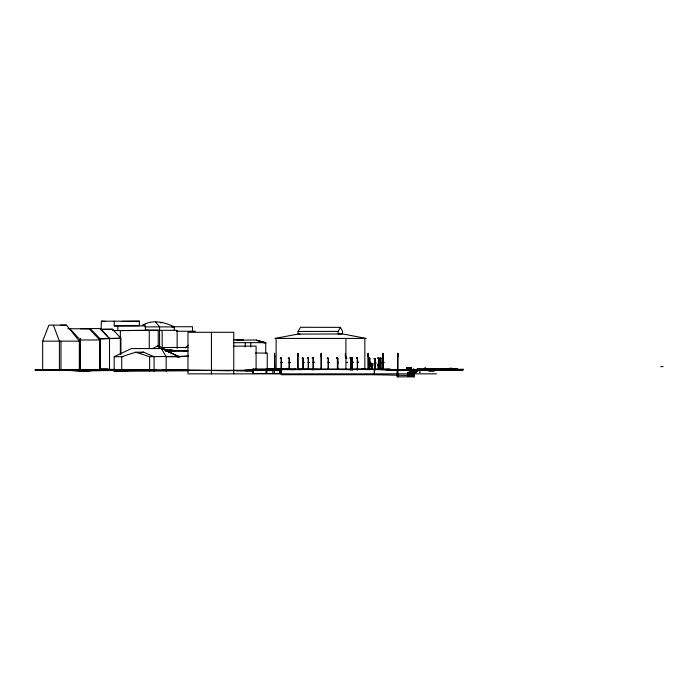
<?xml version="1.0" encoding="UTF-8"?>
<svg xmlns="http://www.w3.org/2000/svg" width="698" height="698" viewBox="0 0 698 698"><rect width="100%" height="100%" fill="white"/><g stroke="black" fill="none" stroke-linecap="round" stroke-linejoin="round"><path stroke-width="1.05" d="M66.528 325.155L48.895 325.155L42.674 341.156L42.674 370.394L79.336 370.394L79.336 341.148L66.528 325.155L60.421 325.155M80.453 370.062L80.479 338.931M192.491 331.236L192.491 326.734L172.118 326.734M266.523 370.237L253.487 369.608L265.79 369.722M378.098 357.865C377.679 358.109 378.403 357.812 378.325 358.109M378.613 364.339L378.473 365.743L378.918 364.347L378.979 365.752L378.491 357.952L378.482 369.155L378.133 364.339L378.133 365.743L379.023 365.752L379.023 364.347L377.845 364.714M378.491 364.339L378.508 365.743L378.552 357.952L378.429 369.155L378.552 357.952L378.604 369.155L378.621 357.952L378.648 369.155L378.7 357.952L378.761 369.155L378.796 364.347M378.691 357.952L378.744 369.155L378.761 364.531C376.929 364.234 379.066 365.106 377.845 365.115M407.658 375.489L407.658 376.231L412.727 376.231L412.675 373.238L407.658 373.238L408.452 372.671L407.658 373.238L407.658 375.489L412.727 375.489M408.443 374.739L408.443 373.988M408.731 374.739L408.731 373.988M409.517 375.489L409.517 374.739M410.817 373.988L410.817 373.238M411.096 375.489L411.096 374.739M411.89 376.231L411.89 375.489M411.89 374.739L411.89 373.988M412.396 373.238L412.396 375.489L412.579 374.739M412.727 373.238L412.727 373.962L407.658 373.988M417.561 370.446L417.544 368.893M417.91 370.394L418.87 370.184L417.91 370.298M424.018 369.521L427.438 369.085M274.602 353.842L274.602 353.86M298.011 353.677L297.671 353.903M321.473 353.93L321.124 354.139M368.003 353.93L368.413 353.598M383.202 353.738L383.158 354.13M378.735 369.155L378.752 364.531L378.7 369.155M297.741 369.512L297.845 353.275L298.072 369.512M321.028 369.547L321.228 353.301M368.073 369.539L368.178 353.301L368.404 369.539M378.447 369.155L378.429 364.531M382.888 369.539L382.993 353.301L383.219 369.539M397.581 370.621L397.694 353.301M59.906 370.08L173.523 370.149M117.831 330.582L117.883 325.87M378.159 365.743L378.15 364.339L378.342 365.743M406.611 369.626L406.559 367.898L411.41 367.898L411.366 369.626M378.543 364.347L378.621 365.743M371.851 369.251L371.711 363.466L371.833 369.251M378.935 365.752L378.918 364.347M101.062 329.7L101.393 321.193L139.382 321.193L139.382 325.748L114.202 325.87L114.202 321.193M397.939 354.095L397.869 353.528L397.555 353.869M345.545 353.633L345.318 354.043M50.893 370.027L61.703 370.097M378.552 362.279L379.703 362.445L378.726 362.419M63.117 370.115L68.343 370.455M42.622 370.115L34.9 370.045L40.754 369.94M372.688 363.466L372.54 365.892L372.54 363.466L370.603 365.892L372.688 365.892L372.688 363.466L370.603 363.466L370.603 365.892M377.845 365.115L378.229 364.469M377.836 365.054L378.054 365.002M377.854 365.342L378.325 365.455L377.845 365.516M253.269 370.263L95.539 370.525L188.032 370.394M410.38 372.575L410.45 371.868M411.227 371.79L411.296 371.092M412.919 370.21L411.899 370.28C411.872 372.191 411.899 369.434 413.146 370.219M412.274 372.575L412.344 371.868M413.129 371.79L413.199 371.092M413.975 371.013L414.045 370.315M414.167 372.575L414.237 371.868M415.092 371.092L415.022 371.79L415.764 371.79L415.834 371.092M419.926 371.868L419.856 372.575L419.943 371.842M410.066 372.575L410.136 371.868L416.802 371.301M410.939 371.79L411.009 371.092M414.874 372.575L414.952 371.868M416.994 370.394L415.956 370.28L415.868 371.013L417.753 370.219L417.762 370.943L411.026 371.057M413.242 370.446L413.766 368.937M414.219 370.184L413.286 370.219M415.179 370.219L418.852 370.359M418.844 370.446L419.018 368.919M379.66 362.445L378.866 362.245L379.45 362.445M413.975 370.359L413.041 370.219M416.645 371.013L412.082 371.013L412.169 370.28M274.602 356.914L274.864 356.617M398.174 356.783L397.773 356.94M378.316 364.661L377.845 364.6M377.679 357.83L377.513 358.109M280.805 358.196L281.381 358.135L281.338 370.263M288.972 358.161L288.37 358.048L289.391 358.187L289.347 369.303M302.819 358.126L303.237 358.205M308.08 358.083L307.452 357.978L307.931 358.17M337.396 358.318L336.959 358.03M346.086 357.969L346.793 358.083M356.966 357.882L356.521 357.681L357.542 357.821L357.498 369.949M374.791 358.589L374.189 358.475L375.21 358.615L375.175 369.731M380.593 358.266L379.991 358.074L380.584 358.179M409.045 372.339L408.627 372.505L415.921 372.514L415.912 372.069M274.576 354.828L274.174 354.671M320.81 354.776L321.185 354.767M397.511 354.863L397.747 354.863M345.519 354.854L345.126 354.697M297.828 354.741L297.688 354.872M382.67 354.82L383.045 354.863M379.023 362.341L379.293 362.445M274.515 356.146L274.794 355.919M297.732 356.154L298.002 355.928M321.01 356.111L321.35 355.683M274.637 355.692L274.401 356.076M345.257 355.997L345.772 356.067L345.344 355.797M345.693 355.675L345.344 356.102M368.055 356.111L368.178 355.587L368.483 356.006M367.968 356.006L368.396 355.675M383.211 356.181L383.001 355.928M397.912 356.181L397.808 355.587L397.572 356.111M397.703 355.928L397.511 355.945M383.071 356.844L383.472 356.783M297.749 353.572L297.828 354.104M300 334.089L298.02 334.089L338.164 333.976L338.164 331.376L340.38 327.371L300.541 327.275L298.02 331.489L298.02 334.089L274.864 338.434M367.863 354.837L368.23 354.863M142.54 325.661L143.282 324.762C153.028 319.387 164.859 322.223 174.299 326.891L172.118 326.961M345.545 356.835L345.929 356.791M321.446 356.948L321.211 356.844M185.354 347.892L188.486 345.222M352.647 362.227L353.214 362.157L352.158 362.428M289.67 362.585L290.15 362.393L289.103 362.524M303.517 362.463L303.996 362.271L302.949 362.402M313.638 362.21L314.109 362.018L313.481 362.122M328.845 362.463L328.706 362.628M346.505 362.41L347.543 362.271L347.072 362.471M351.757 362.149L351.286 362.341M375.323 363.108L375.969 362.82L374.922 362.951M294.888 369.163L295.394 368.727M152.373 348.686L158.149 345.754L169.186 351.225M188.608 370.786L114.175 371.31L114.175 356.704L131.416 348.581L161.334 348.529L179.177 356.853L188.539 356.015M281.486 362.428L282.132 362.341L281.547 362.602M308.211 362.445L308.926 362.341M338.399 362.367L337.797 362.567L338.216 362.384M357.646 362.114L358.301 362.018L357.716 362.279M369.94 362.341L370.586 362.236L370.001 362.506M381.195 362.48L381.762 362.41L380.724 362.541M383.185 362.445L383.891 362.358M160.566 322.921L162.442 322.284M154.092 371.31L154.092 356.704L143.579 352.141L135.709 352.22L121.731 356.704L121.731 371.31M361.494 368.989L364.12 368.727M378.054 365.394L378.054 364.897M169.448 350.291L171.516 349.715L174.901 351.356M338.347 362.402L337.998 362.454M140.507 352.952L143.579 352.141M308.944 362.375L308.612 362.41M328.863 362.498L328.139 362.707M185.703 351.434L187.762 351.146M61.703 370.324L87.023 370.961L114.585 370.245M165.627 351.382L187.718 350.885L170.338 350.588M383.734 362.358L383.289 362.463M183.522 351.469L187.727 351.059M56.782 370.158L156.692 370.158M279.287 369.757L282.446 369.504M122.028 321.429L139.382 321.193M351.748 362.14L351.111 362.245M385.174 369.617L389.056 369.364L381.248 369.6M312.817 369.504L318.148 369.469M409.124 372.706L408.025 372.715L408.025 373.238L408.81 373.186M414.062 370.28L415.04 370.219M411.314 371.057L412.221 371.004L412.23 371.729M413.207 371.057L414.115 371.004L414.123 371.729M415.109 371.057L417.762 370.943M410.468 371.842L411.375 371.781L411.384 372.514M412.361 371.842L413.268 371.781L413.277 372.514M414.254 371.842L416.802 371.729M410.703 372.671L409.927 373.238L410.712 373.186M413.242 372.732L412.597 372.845L414.385 372.558M412.082 371.013L413.155 370.943M410.154 371.842L411.96 371.729L411.951 371.004M412.762 372.331L408.618 372.261L412.98 372.496M415.921 372.514L412.422 372.715L412.431 373.238L413.242 373.186L413.268 371.781M415.101 372.558L412.597 372.845M348.189 369.617L350.213 369.504M281.346 369.521L273.965 369.905L273.965 370.551M280.962 358.109L280.387 357.995L280.98 358.1M107.946 368.902L100.721 369.19M337.396 358.126L336.645 358.039L337.37 358.126L337.422 369.294M346.374 358.048L346.06 358.013M382.059 358.004L382.74 358.292L382.277 358.074M660.674 366.686L663.1 366.563M310.915 369.6L312.896 369.504M424.384 369.233L432.463 369.05M456.187 369.425L463.568 369.39L456.187 369.425L456.187 370.097L462.8 370.097L462.8 369.425M419.585 369.242L424.018 369.085M279.348 370.053L280.448 370.01M422.081 369.329L418.224 369.469M417.072 370.219L418.006 370.184L417.081 370.394M421.304 370.289L417.456 370.429M115.214 369.512L68.142 370.359L87.826 370.961L87.023 370.961M271.374 369.443L264.568 369.678L266.601 369.818M418.53 369.451L429.488 369.041L429.488 369.704M429.314 369.033L428.092 369.067M188.198 370.402L68.142 370.359L69.905 370.411M135.709 352.22L149.651 356.704L188.608 356.181M114.175 371.31L127.978 370.987M404.971 369.661L396.342 369.835M408.217 369.582L413.949 369.53L408.382 369.591M78.953 369.678L82.722 369.591M431.949 369.146L433.859 369.12L433.877 368.535M434.854 369.076L439.321 369.006M439.958 368.972L456.318 368.867L422.709 369.425M452.653 368.71L457.26 368.631L457.26 369.888L451.144 370.001M454.354 368.692L451.144 368.745M455.393 368.649L457.26 368.631M435.796 369.076L430.98 369.163M439.958 370.228L446.868 370.097M441.694 370.21L436.791 370.298M444.574 370.132L449.093 370.053M433.886 370.359L437.733 370.298M455.113 369.94L455.724 369.923M80.479 328.514L99.91 328.566L109.507 338.617L109.507 369.53L99.264 368.998M346.356 369.574L360.22 369.355M431.922 369.163L429.375 369.198M440.342 368.928L447.401 368.814M447.61 368.823L452.086 368.745M448.352 368.814L449.093 368.797M436.791 369.041L440.9 368.972M447.401 370.071L453.604 369.966M456.003 369.896L457.26 369.888M101.393 329.465L112.614 329.255L120.92 338.338L120.92 354.471M400.416 370.664L400.416 369.731L402.807 369.687M430.954 369.181L427.481 369.233L428.424 369.233M429.061 370.481L427.481 370.49L428.424 370.49M365.508 369.582L371.275 369.504M404.57 369.739L400.416 369.731L404.666 369.661M428.834 371.257L434.139 371.257L434.296 369.382L418.73 369.46M416.34 370.429L434.296 370.341L416.619 370.411M275.483 369.146L266.837 369.146L296.022 369.338M251.891 370.743L162.154 370.132M446.79 368.867L446.005 368.876M410.773 369.512L394.736 369.8L395.661 369.835M272.77 369.111L266.619 369.19L277.141 369.137L266.592 369.242L285.613 369.6M279.75 370.132L281.407 370.115M364.094 369.355L367.706 369.565M413.155 369.53L409.97 369.574L410.023 368.012M43.843 370.402L54.505 370.298M276.958 369.12L266.584 369.198L277.185 369.111M437.192 370.106L435.805 370.115M129.872 330.503L127.786 330.52L129.095 330.503M271.915 369.12L273.206 369.137L266.68 369.12M279.418 370.062L281.591 370.045M407.85 369.547L413.696 369.486M392.241 370.298L389.72 370.141L409.447 369.827L397.581 370.053M112.587 330.616L145.472 330.372L145.472 325.87L114.202 325.87M342.029 369.574L351.844 369.504M279.566 370.115L281.215 370.097M421.121 369.443L419.524 369.451L434.296 369.408M389.72 370.141L393.663 370.115M266.863 369.225L285.081 369.129M175.765 370.132L188.233 370.027L171.106 370.149L179.002 370.193M252.58 370.647L245.129 370.603L251.603 370.254M144.826 330.407L158.219 330.355L158.219 346.33M298.02 331.489L338.164 331.376M101.035 369.434L114.987 369.373M252.31 370.725L236.299 370.725M444.827 370.123L437.341 370.132L462.8 370.158L459.773 370.158M435.063 370.115L435.535 370.115M235.985 340.249L255.861 339.987L265.746 342.674L265.746 353.502M161.159 347.517L187.875 347.464M429.898 369.643L434.165 369.635M401.149 369.879L395.059 369.896L404.36 369.94M144.748 326.891L174.299 326.891M69.791 328.758L89.161 328.749L99.797 339.987L99.797 370.394L80.34 370.394L80.34 339.987L69.791 328.758L67.837 328.741M112.614 329.255L101.219 329.255L109.507 338.617M176.437 331.236L195.423 331.236M80.34 339.987L99.797 339.987M42.674 341.156L79.336 341.148M233.472 342.674L265.746 342.674L256.236 340.205L265.746 343.451M233.69 346.138L256.087 346.138L256.087 369.696M171.516 349.715L165.993 349.724L169.387 351.356M168.689 352.586L170.949 352.586M255.52 353.066L267.255 353.066L267.255 369.696M114.175 356.704L123.511 356.704M177.004 356.853L179.177 356.853L167.66 351.138M312.146 357.978L313.35 357.952M352.446 357.952L351.408 357.812L351.984 358.083M356.346 357.978L357.542 357.961M308.499 358.109L308.036 358.24M349.803 358.109L350.998 358.083M351.234 358.118L352.446 358.091M368.631 358.205L369.827 358.187M383.132 358.161L382.53 358.109M280.177 358.301L281.381 358.275M288.187 358.353L289.391 358.327M302.033 358.231L302.662 358.126M307.303 358.275L308.499 358.249M336.471 358.344L337.788 358.292M345.589 358.24L346.793 358.214M381.012 358.353L379.808 358.379M381.876 358.31L383.132 358.301M327.222 358.397L328.426 358.371M374.015 358.781L375.21 358.755M313.062 362.149L313.524 362.279M350.71 362.279L351.173 362.288L350.71 362.41M357.254 362.149L357.716 362.157M313.062 362.288L314.257 362.314M357.254 362.288L358.458 362.314M369.539 362.375L370.001 362.384M281.093 362.471L281.547 362.48M302.949 362.541L304.145 362.567M328.139 362.567L328.549 362.62M337.378 362.506L337.963 362.611M346.505 362.55L347.7 362.576M351.068 362.437L351.905 362.437M352.534 362.454L353.371 362.454M369.539 362.515L370.743 362.541M382.792 362.48L383.307 362.62M281.093 362.611L282.289 362.637M289.103 362.663L290.298 362.681M308.211 362.585L309.415 362.602M337.378 362.646L338.704 362.646M380.724 362.681L381.919 362.707M382.792 362.62L384.04 362.655M328.496 362.724L329.334 362.724M374.922 363.091L376.126 363.108M411.576 367.637L411.488 368.614M406.559 367.994L411.41 367.986M406.698 368.239L411.27 368.239M406.698 368.544L411.27 368.544M425.161 368.588L425.099 367.593L425.195 368.588M406.698 368.701L411.27 368.71M406.698 368.858L411.27 368.867M390.304 368.989L252.597 368.989L252.597 373.482L281.765 373.482M406.698 369.024L411.27 369.024M413.792 369.094L413.678 369.748M267.203 369.198L273.206 369.163M406.698 369.181L411.27 369.172M266.968 369.251L276.713 369.251L269.664 369.198M297.627 369.338L319.283 369.338M406.698 369.338L411.27 369.329M114.699 369.53L100.224 369.53L100.224 338.835L90.339 328.749M279.645 369.443C270.702 367.706 262.16 371.537 253.487 369.608M376.266 369.504L281.242 369.521L281.242 374.721L374.442 374.721L407.553 375.445M406.698 369.478L411.27 369.486M265.842 369.678L248.828 370.263L253.173 370.612M390.06 369.643L424.114 369.853M430.387 369.748L435.063 369.731L435.063 370.237L430.788 370.237M266.906 369.905L281.652 369.905M386.439 369.905L410.031 369.87M418.678 369.87L431.19 369.87M385.915 370.01L404.421 370.071M69.8 370.272L40.292 370.376L41.505 370.385M280.762 370.263L281.713 370.263M418.87 370.184L397.049 370.272L397.049 376.85L414.167 376.85L414.167 372.147M173.095 370.394L175.163 370.394M178.278 370.394L187.692 370.394M266.906 370.551L281.591 370.551M407.649 372.715L415.101 372.732M413.242 373.186L411.82 373.238L411.811 372.715L415.17 372.514L415.162 371.781M436.503 373.858L187.963 373.858L187.963 332.283L233.76 332.283L233.76 373.858M407.658 374.739L412.727 374.756M413.678 374.948L413.678 372.872M413.024 376.213L413.966 376.213L413.966 372.453M400.416 369.731L404.447 369.739M56.704 370.158L43.573 370.123M244.71 370.254L253.173 370.263M264.019 370.28L266.191 370.28M245.129 370.603L248.828 370.603M159.563 330.355L144.748 330.32L177.135 330.355L177.135 348.45M434.287 370.123L437.445 370.106M244.693 370.481L252.545 370.533M56.66 370.062L58.396 370.071M233.69 339.813L243.471 339.856M268.721 369.137L270.894 369.146M268.721 369.259L270.894 369.268M458.49 370.158L445.062 370.123M274.489 369.434L295.088 369.547L266.924 369.294M297.252 369.556L300.506 369.574M253.008 370.306L248.505 370.289M55.081 370.053L56.835 370.062M53.484 370.045L55.255 370.053M71.458 370.411L68.142 370.359L87.599 370.891L80.008 370.446L114.446 370.176M80.488 328.706L89.161 328.749M390.112 370.027L396.429 370.071M271.513 369.39L295.141 369.547M245.129 370.254L252.58 370.306M229.712 370.69L185.581 370.254M58.239 370.071L60.002 370.08M52.716 370.045L53.667 370.045M52.708 370.272L40.571 369.94M49.479 370.019L51.059 370.027M40.563 370.167L49.471 370.245M320.356 369.574L297.967 369.355M249.221 370.272L252.868 370.306M143.282 324.762L145.254 324.788M161.334 348.529L166.159 356.704L179.177 356.853M295.76 369.512L276.129 369.251L276.129 338.425L364.836 338.425L364.836 369.364M297.941 369.547L301.213 369.591M287.637 369.504L293.963 369.591M266.462 369.129L267.596 369.146M266.462 369.251L267.596 369.268M82.477 370.097L99.797 370.394M79.729 370.621L87.826 370.961L68.142 370.359L73.43 370.446M274.968 369.233L277.001 369.268M114.437 370.053L109.071 369.678L115.292 369.8M369.539 369.591L370.202 369.582M68.142 370.359L77.469 370.551M411.864 370.341L374.364 369.521L374.381 374.721L374.442 369.521L414.001 369.739L405.835 369.905L405.835 370.551M268.442 369.146L275.056 369.233M268.442 369.268L275.047 369.355M411.75 375.541L413.966 375.585L413.888 372.47M97.336 369.94L110.589 370.333M282.655 369.425L287.637 369.582M114.489 369.879L109.071 369.678L115.205 369.87M80.008 370.446L90.801 370.804M109.071 369.678L115.196 369.896M82.085 370.725L87.765 370.943M389.99 370.228L392.049 370.306M101.393 321.193L105.032 321.42M336.846 358.022L337.788 358.153L337.753 369.268M302.522 357.961L302.504 358.004M366.197 338.425L342.526 333.897L338.251 333.923L342.526 333.897L342.526 331.297L340.38 327.371M312.957 357.777L312.364 357.681L313.35 357.812L313.306 369.94M369.259 358.109L368.841 357.908L369.827 358.048L369.792 369.163M155.654 322.04L159.563 326.891L159.563 347.395M372.688 365.892L370.751 363.466L370.751 365.892L370.603 363.466M158.149 345.754L159.362 348.686M53.353 325.155L59.435 341.156L59.435 370.394M411.043 372.348L411.078 371.781M410.188 369.574L410.258 367.994M371.694 369.251L371.598 363.466L371.598 369.251M414.062 372.619L413.382 372.619M416.933 370.219L416.942 370.943M416.008 371.004L416.017 371.729M397.825 353.301L397.93 370.621M321.263 353.301L321.368 369.547M411.602 373.988L411.602 374.739M410.023 375.489L410.023 376.231M408.443 375.489L408.443 376.231M407.946 373.988L407.946 374.739M378.491 357.952L378.491 365.752M456.326 368.631L456.326 369.888M451.946 368.937L451.946 368.326L449.346 368.326L449.346 368.937M451.1 368.326L451.1 368.937M450.193 368.326L450.193 368.937M440.455 368.535L440.455 369.137M437.506 368.535L437.506 369.137M437.035 368.535L437.035 369.137M434.697 370.237L434.697 369.382L428.432 369.748M434.348 368.535L434.348 369.137M432.586 368.535L432.586 369.137M430.561 369.469L430.561 370.402M413.225 372.147L413.225 376.85M411.602 375.489L411.602 376.231M411.227 367.898L411.227 369.626M411.174 368.012L411.113 369.626M411.096 373.238L411.096 373.988M410.817 374.739L410.817 375.489M410.311 373.988L410.311 374.739M410.311 375.489L410.311 376.231M410.066 367.994L410.066 369.626M409.517 373.238L409.517 373.988M409.237 374.739L409.237 375.489M409.107 367.994L409.054 369.626M408.915 367.994L408.915 369.626M408.731 375.489L408.731 376.231M407.955 367.994L407.902 369.626M407.946 373.238L407.946 373.988M407.946 374.739L407.946 376.231M407.711 368.012L407.763 369.626M406.751 367.898L406.794 369.591M397.991 370.272L397.991 376.85M390.33 369.905L390.33 370.551M386.518 369.905L386.518 370.551M383.036 358.144L383.089 369.277M382.836 358.144L382.879 369.277M380.968 369.329L380.724 358.214L380.759 369.329M374.966 358.615L374.966 369.731M369.661 358.179L369.582 369.163M357.297 357.821L357.297 369.949M352.403 357.952L352.403 370.08M352.202 357.952L352.202 370.08M350.954 370.071L350.954 357.943L349.977 357.804L350.605 358.074M350.754 357.943L350.754 370.071M345.92 338.425L345.92 369.137M337.623 358.161L337.631 369.294M337.544 358.153L337.544 369.268M328.383 369.347L328.383 358.231L327.964 358.362M328.173 358.231L328.173 369.347M313.105 357.812L313.105 369.94M308.464 358.109L308.464 369.225M308.254 358.109L308.254 369.225M303.194 358.065L303.194 369.181M302.984 358.065L302.984 369.181M289.138 358.187L289.138 369.303M281.207 358.266L281.128 370.263M280.962 368.989L280.962 373.482M279.645 368.989L279.645 373.482M274.384 368.989L274.384 373.482M272.831 368.989L272.839 373.482M266.906 368.989L266.906 373.482M266.008 368.989L266.008 373.482M253.487 368.989L253.487 373.482M250.739 342.674L250.739 347.028M245.234 342.674L245.234 347.002M211.433 332.283L211.433 373.858M174.299 326.734L174.299 330.355M166.159 356.704L166.159 371.31M162.172 330.355L162.172 348.459M149.651 356.704L149.651 371.31M149.259 348.782L149.259 330.372L120.353 330.564L120.353 354.27M80.479 338.687L80.479 341.741M60.979 341.156L60.979 370.394M419.393 369.713L419.393 370.446L417.029 370.446L417.203 368.902L419.393 368.937L419.393 369.713M274.532 353.275L274.759 370.594L274.558 353.275M109.507 338.338L100.224 338.835L120.92 338.338L109.507 338.338M327.406 358.091L327.947 358.17L327.432 358.091M411.27 368.387L406.698 368.387L411.27 368.396M441.302 368.535L431.739 368.535L431.739 369.137L441.302 369.137L441.302 368.535M276.617 369.233L270.449 369.216L276.635 369.329M378.211 365.743L378.211 364.339L378.211 365.743M410.023 374.739L410.023 373.988L410.023 374.739M409.237 373.988L409.237 373.238L409.237 373.988"/></g></svg>
